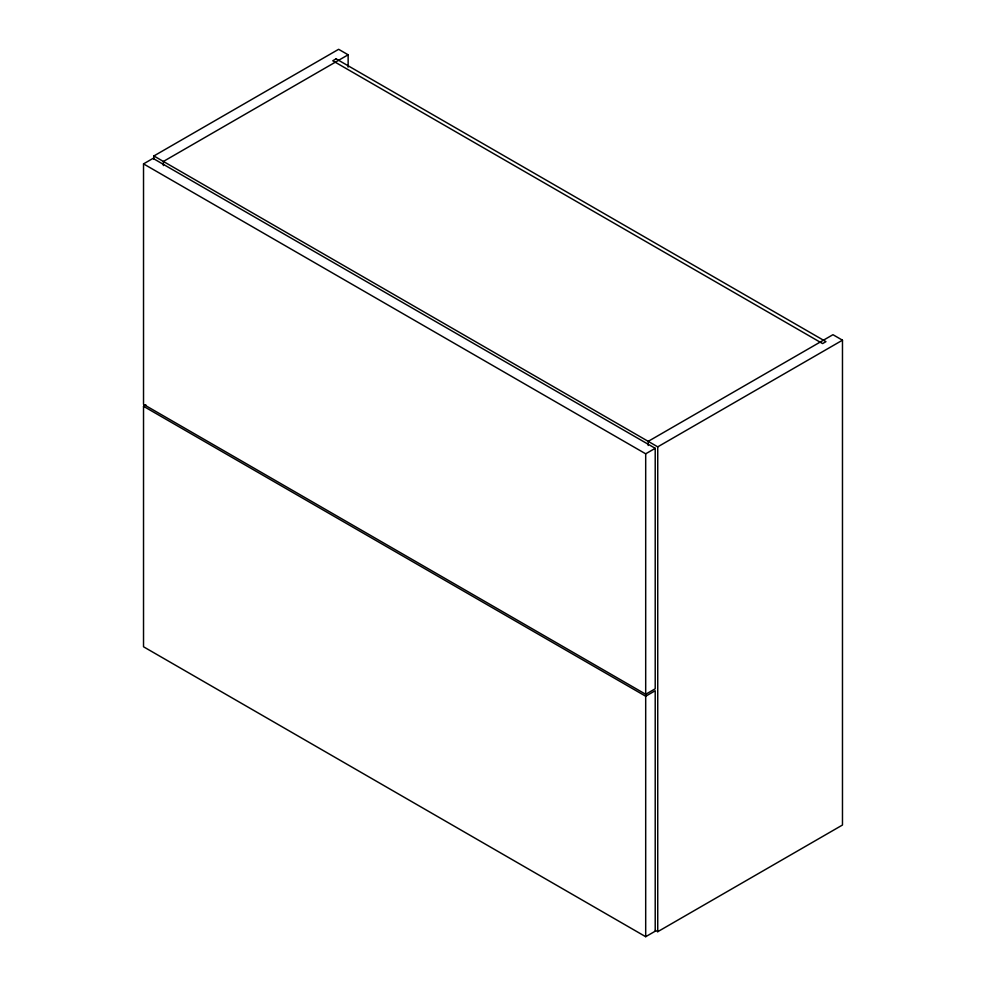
<?xml version="1.0" encoding="UTF-8"?>
<svg xmlns="http://www.w3.org/2000/svg" width="986" height="986" viewBox="0 0 986 986"><rect width="100%" height="100%" fill="white"/><g stroke="black" fill="none" stroke-linecap="round" stroke-linejoin="round"><path stroke-width="1.48" d="M153.878 159.042L153.878 155.961L338.629 49.3L348.144 54.797L348.144 67.11M143.525 163.886L153.04 158.389L655.209 448.31L655.209 688.795L645.694 694.28L143.525 404.359L143.525 163.886L645.694 453.806L655.209 448.31M348.144 54.797L163.393 161.457L163.393 165.574M143.525 406.294L645.694 696.227L655.209 690.73L655.209 931.203L645.694 936.7L143.525 646.779L143.525 406.294L145.903 404.926M153.878 155.961L657.736 446.855L842.475 340.195L842.475 825.023L657.736 931.696L655.357 930.316M842.475 340.195L832.96 334.698L648.209 441.358L648.209 445.487M657.736 446.855L657.736 931.696M645.694 453.806L645.694 694.28M645.694 696.227L645.694 936.7M336.103 58.84L332.75 60.775L822.607 343.584L825.96 341.649L336.103 58.84"/></g></svg>
